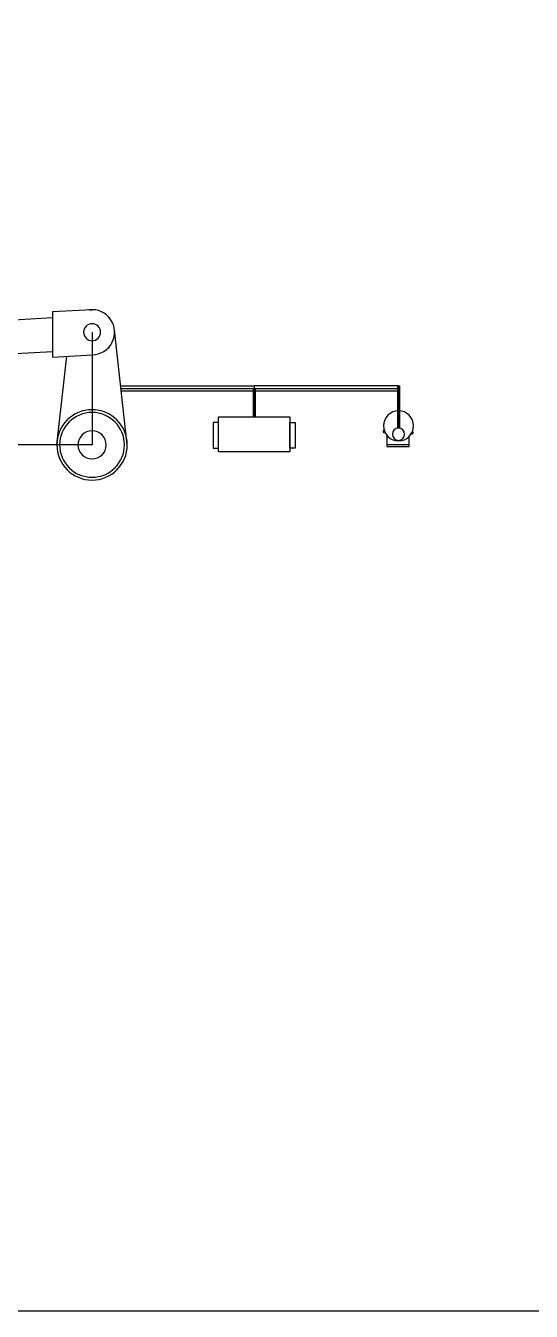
# Model space of a CAD drawing. Header units: inches. Extents: x 23291 to 181956, y 9161 to 51408.
# Drawn here: x 48428 to 50404, y 15956 to 20979 of the extents above; entities that cross this region are included whole.
import ezdxf

# ---------------------------------------------------------------- set-up
doc = ezdxf.new("R2010")
doc.units = ezdxf.units.IN
doc.header["$MEASUREMENT"] = 0
doc.layers.add('PDF9_Geometry', color=7, linetype='Continuous')
doc.layers.add('wl 2', color=3, linetype='Continuous')

# ---------------------------------------------------------------- blocks, each defined once
blk = doc.blocks.new('2')
at = {"layer": 'PDF9_Geometry', "lineweight": 25}
for p, q in [((28.9714, 31.3745), (29.0354, 30.2555)), ((29.0914, 31.3745), (29.1554, 30.2555)), ((28.7032, 30.2405), (29.0181, 30.2054)), ((29.0234, 30.2555), (29.0152, 30.2555)), ((29.0152, 30.2555), (29.0234, 30.1153)), ((29.0354, 30.2555), (29.0234, 30.2555)), ((29.1753, 30.2555), (29.0274, 30.2555)), ((29.1833, 30.1153), (29.1753, 30.2555)), ((29.1033, 30.1153), (28.7032, 30.1153)), ((29.1828, 30.1245), (29.1833, 30.1153)), ((28.7032, 29.9903), (29.1122, 30.0359)), ((28.8948, 30.0117), (28.8948, 29.5392)), ((28.9034, 30.0127), (28.9034, 29.5392)), ((28.9127, 30.0137), (28.9127, 29.5392)), ((28.7823, 29.6853), (28.6917, 29.6853)), ((28.6917, 29.6853), (28.6917, 29.6657)), ((28.7823, 29.6657), (28.7823, 29.6853)), ((28.6786, 29.4128), (28.6786, 29.6657)), ((28.6786, 29.6657), (28.8033, 29.6657)), ((28.6917, 29.6657), (28.7823, 29.6657)), ((28.8033, 29.6657), (28.8033, 29.4128)), ((28.9023, 29.5427), (28.8033, 29.5427)), ((28.9034, 29.5392), (28.8033, 29.5392)), ((28.9023, 29.5358), (28.8033, 29.5358)), ((28.8948, 29.5392), (28.8948, 29.0267)), ((28.9034, 29.5392), (28.9034, 29.0267)), ((28.9127, 29.5392), (28.9034, 29.5392)), ((28.9127, 29.0267), (28.9127, 29.5392)), ((28.8033, 29.4128), (28.6786, 29.4128)), ((28.6917, 29.3932), (28.6917, 29.4128)), ((28.6917, 29.4128), (28.7823, 29.4128)), ((28.7823, 29.4128), (28.7823, 29.3932)), ((28.7823, 29.3932), (28.6917, 29.3932)), ((28.7373, 29.0684), (28.6972, 29.0684)), ((28.6972, 29.0684), (28.6972, 28.9893)), ((28.7052, 29.0684), (28.7052, 28.9893)), ((28.9127, 29.0301), (28.7623, 29.0301)), ((28.9127, 29.0237), (28.7626, 29.0237)), ((28.9034, 29.0267), (28.7628, 29.0267)), ((28.7628, 29.0267), (28.9034, 29.0267)), ((28.9034, 29.0267), (28.9127, 29.0267)), ((28.9127, 29.0267), (28.9127, 29.0237)), ((28.6972, 28.9893), (28.7324, 28.9893))]:
    blk.add_line(p, q, dxfattribs=at)
for centre, major_axis, start_param, end_param in [((29.1035, 30.1015), (0.0735, 0), 4.178174, 5.373183), ((28.7518, 29.0771), (0.00561, 0), 2.595486, 3.698166), ((28.8234, 29.0266), (0.00562, 0), -0.49447, 0.49447)]:
    blk.add_ellipse(centre, major_axis=major_axis, ratio=0.901599, start_param=start_param, end_param=end_param, dxfattribs=at)
for points in [[(28.7033, 30.2403), (28.6343, 30.2403), (28.5783, 30.1843), (28.5783, 30.1152)], [(28.7033, 30.2303), (28.6398, 30.2303), (28.5883, 30.1788), (28.5883, 30.1152)], [(28.8283, 30.1152), (28.8283, 30.1843), (28.7724, 30.2403), (28.7033, 30.2403)], [(28.8184, 30.1152), (28.8184, 30.1788), (28.7669, 30.2303), (28.7033, 30.2303)], [(28.7033, 30.1652), (28.6757, 30.1652), (28.6534, 30.1428), (28.6534, 30.1152)], [(28.7533, 30.1152), (28.7533, 30.1428), (28.7309, 30.1652), (28.7033, 30.1652)], [(29.1035, 30.1453), (29.0869, 30.1453), (29.0734, 30.1318), (29.0734, 30.1152)], [(29.1335, 30.1152), (29.1335, 30.1318), (29.12, 30.1453), (29.1035, 30.1453)], [(28.5783, 30.1152), (28.5783, 30.0461), (28.6343, 29.9901), (28.7033, 29.9901)], [(28.5883, 30.1152), (28.5883, 30.0517), (28.6398, 30.0001), (28.7033, 30.0001)], [(28.6534, 30.1152), (28.6534, 30.0876), (28.6757, 30.0652), (28.7033, 30.0652)], [(28.7033, 30.0001), (28.7669, 30.0001), (28.8184, 30.0517), (28.8184, 30.1152)], [(28.7033, 29.9901), (28.7724, 29.9901), (28.8283, 30.0461), (28.8283, 30.1152)], [(28.7033, 30.0652), (28.7309, 30.0652), (28.7533, 30.0876), (28.7533, 30.1152)], [(29.0234, 30.1152), (29.0234, 30.0856), (29.0398, 30.0583), (29.0661, 30.0445)], [(29.0734, 30.1152), (29.0734, 30.0986), (29.0869, 30.0852), (29.1035, 30.0852)], [(29.1035, 30.0852), (29.12, 30.0852), (29.1335, 30.0986), (29.1335, 30.1152)], [(29.1486, 30.0492), (29.1731, 30.066), (29.1864, 30.0949), (29.183, 30.1243)], [(28.7709, 29.08), (28.7413, 29.08), (28.7174, 29.0561), (28.7174, 29.0266)], [(28.741, 29.0482), (28.7289, 29.0482), (28.7192, 29.0385), (28.7192, 29.0266)], [(28.7628, 29.0266), (28.7628, 29.0385), (28.753, 29.0482), (28.741, 29.0482)], [(28.752, 29.0817), (28.7501, 29.0821), (28.7481, 29.0813), (28.747, 29.0797)], [(28.7556, 29.0778), (28.7554, 29.0797), (28.7539, 29.0812), (28.752, 29.0817)], [(28.8243, 29.0266), (28.8243, 29.0561), (28.8004, 29.08), (28.7709, 29.08)], [(28.7174, 29.0266), (28.7174, 28.9971), (28.7413, 28.9732), (28.7709, 28.9732)], [(28.7192, 29.0266), (28.7192, 29.0146), (28.7289, 29.0049), (28.741, 29.0049)], [(28.741, 29.0049), (28.753, 29.0049), (28.7628, 29.0146), (28.7628, 29.0266)], [(28.7709, 28.9732), (28.8004, 28.9732), (28.8243, 28.9971), (28.8243, 29.0266)], [(28.8283, 29.029), (28.8274, 29.0305), (28.8258, 29.0313), (28.824, 29.0313)], [(28.824, 29.0219), (28.8258, 29.0218), (28.8274, 29.0227), (28.8283, 29.0242)], [(28.7425, 28.9812), (28.7413, 28.9788), (28.7422, 28.976), (28.7446, 28.9749)], [(28.7446, 28.9749), (28.7469, 28.9737), (28.7498, 28.9746), (28.751, 28.9769)]]:
    blk.add_open_spline(points, degree=3, dxfattribs=at)
at = {"layer": 'wl 2', "color": 253, "linetype": 'ByBlock', "true_color": 0x9898cc}
blk.add_line((28.7032, 30.1153), (28.7032, 33.0836), dxfattribs=at)

msp = doc.modelspace()

# ---------------------------------------------------------------- linework, layer by layer
msp.add_lwpolyline([(23291.3, 42418.1), (69288.2, 42418.1), (69288.2, 15955.8), (23291.3, 15955.8)], close=True)

# ---------------------------------------------------------------- block references
at = {"xscale": 1100, "yscale": 1100, "zscale": 1100, "rotation": 90}
msp.add_blockref('2', (81814.4, -12232.6), dxfattribs=at)

doc.saveas('drawing.dxf')
